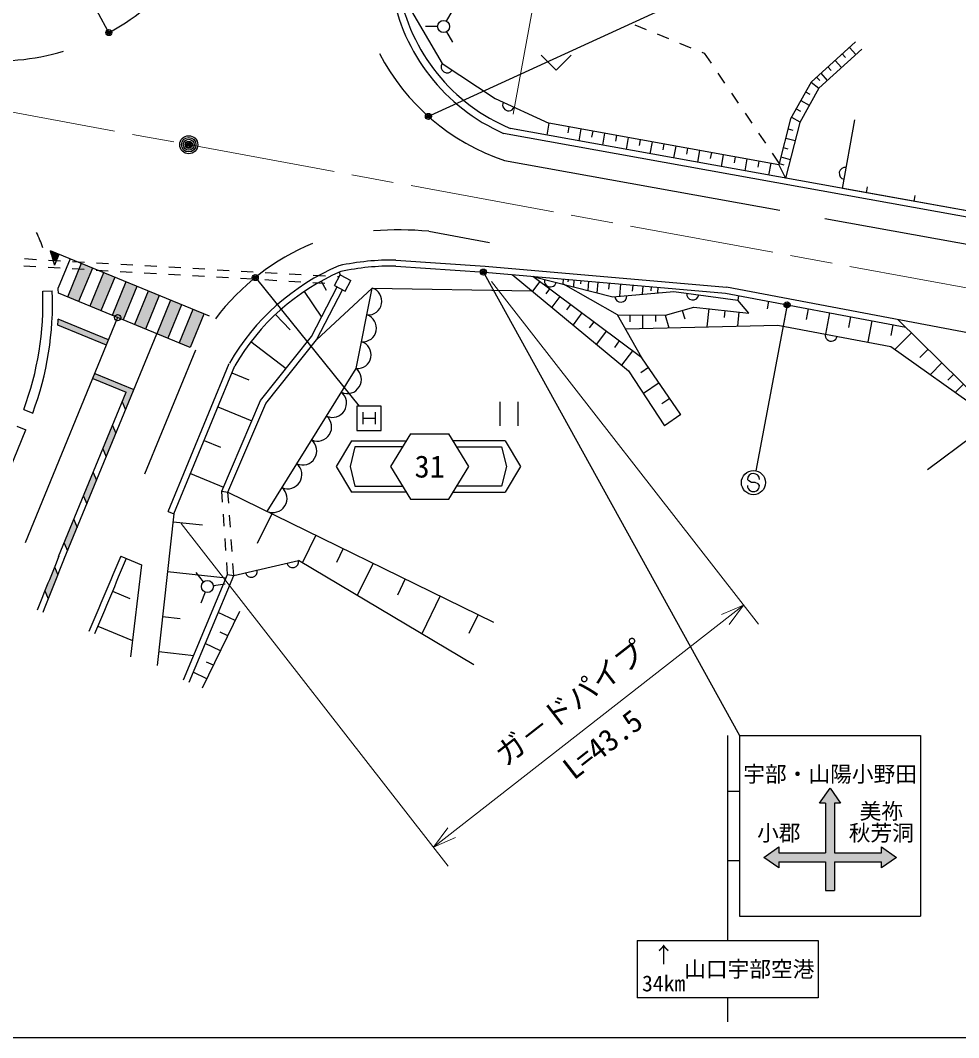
# Model space of a CAD drawing. Units: millimetres on the paper. Extents: x 40 to 680, y 20 to 380.
# Drawn here: x 174.1 to 251.9, y 205 to 289.3 of the extents above; entities that cross this region are included whole.
import ezdxf
from ezdxf.enums import TextEntityAlignment as Align

# ---------------------------------------------------------------- set-up
doc = ezdxf.new("R2010")
doc.units = ezdxf.units.MM
doc.header["$PDMODE"] = 32
doc.header["$PDSIZE"] = 0.5
doc.linetypes.add('CHAIN', pattern=[18.5, 12, -1.5, 3.5, -1.5])
for name, color, linetype, lineweight in [('M-BGD', 7, 'Continuous', 25), ('M-BMK', 2, 'CHAIN', 13), ('M-BMK-SRVR', 3, 'Continuous', 25), ('M-STR-HTXT', 7, 'Continuous', 13), ('M-STR-STRC', 7, 'Continuous', 25), ('M-TTL-BAND', 7, 'Continuous', 25)]:
    doc.layers.add(name, color=color, linetype=linetype, lineweight=lineweight)
doc.styles.add('@ＭＳ ゴシック', font='')
doc.styles.add('ＭＳ ゴシック', font='')
doc.styles.get('@ＭＳ ゴシック').set_extended_font_data('@MS Gothic')
doc.styles.get('ＭＳ ゴシック').set_extended_font_data('MS Gothic')

msp = doc.modelspace()

# ---------------------------------------------------------------- hatches: boundary and pattern name
at = {"layer": 'M-BGD'}
for points in [[(176.56, 270.214), (177.265, 269.924), (177.056, 269.417), (176.799, 269.432), (176.723, 269.696), (176.643, 269.959)], [(177.974, 266.389), (178.928, 268.709), (179.115, 269.163), (180.039, 268.783), (178.899, 266.008)], [(179.824, 265.628), (180.964, 268.403), (181.889, 268.023), (180.749, 265.248)], [(182.136, 264.678), (181.673, 264.868), (182.814, 267.642), (183.739, 267.262), (182.598, 264.487)], [(183.523, 264.107), (184.664, 266.882), (185.589, 266.502), (184.448, 263.727)], [(185.373, 263.347), (186.514, 266.121), (187.439, 265.741), (186.298, 262.966)], [(187.223, 262.586), (188.363, 265.361), (189.288, 264.981), (188.148, 262.206)], [(177.174, 264.068), (177.202, 264.533), (177.203, 264.543), (181.375, 262.828), (181.204, 262.412)], [(180.064, 259.637), (180.235, 260.053), (183.472, 258.722), (182.784, 257.05), (182.51, 257.698), (182.838, 258.496)], [(180.905, 253.794), (181.708, 255.746), (181.982, 255.099), (181.179, 253.147)], [(179.3, 249.891), (180.103, 251.843), (180.377, 251.195), (179.575, 249.243)], [(177.695, 245.987), (178.498, 247.939), (178.772, 247.291), (177.97, 245.339)], [(176.11, 242.037), (176.898, 244.022), (177.176, 243.367), (176.387, 241.382)]]:
    msp.add_hatch(color=256, dxfattribs=at).paths.add_polyline_path(points)
at = {"layer": 'M-STR-STRC'}
msp.add_hatch(color=256, dxfattribs=at).paths.add_polyline_path([(236.962, 220.817), (236.962, 220.317), (240.837, 220.317), (240.837, 224.442), (240.337, 224.442), (241.212, 225.692), (242.087, 224.442), (241.587, 224.442), (241.587, 220.317), (245.462, 220.317), (245.462, 220.817), (246.712, 219.942), (245.462, 219.067), (245.462, 219.567), (241.587, 219.567), (241.587, 217.192), (240.837, 217.192), (240.837, 219.567), (236.962, 219.567), (236.962, 219.067), (235.712, 219.942)])

# ---------------------------------------------------------------- linework, layer by layer
at = {"layer": 'M-BGD'}
for p, q in [((205.469, 291.846), (209.044, 285.744)), ((209.414, 289.248), (209.914, 290.114)), ((208.664, 288.815), (207.664, 288.815)), ((209.414, 288.382), (209.914, 287.516)), ((225.03, 288.95), (225.955, 288.57)), ((226.88, 288.191), (227.805, 287.811)), ((228.731, 287.432), (229.656, 287.052)), ((243.32, 287.53), (239.63, 284.21)), ((243.855, 286.936), (240.265, 283.705)), ((243.348, 286.48), (242.813, 287.074)), ((217.248, 286.436), (218.498, 285.186)), ((219.748, 286.436), (218.498, 285.186)), ((230.581, 286.673), (230.782, 286.59)), ((230.782, 286.59), (231.345, 285.763)), ((241.624, 286.004), (242.159, 285.409)), ((242.218, 286.539), (242.486, 286.242)), ((209.044, 285.744), (213.439, 282.837)), ((241.029, 285.469), (241.297, 285.171)), ((231.907, 284.936), (232.469, 284.109)), ((239.63, 284.21), (237.939, 281.166)), ((239.63, 284.21), (240.265, 283.705)), ((240.086, 284.62), (240.354, 284.323)), ((240.435, 284.934), (240.97, 284.339)), ((240.265, 283.705), (238.689, 280.868)), ((239.173, 283.387), (239.523, 283.193)), ((213.439, 282.837), (217.893, 280.799)), ((233.031, 283.282), (233.594, 282.455)), ((238.785, 282.688), (239.484, 282.299)), ((238.396, 281.989), (238.746, 281.794)), ((217.893, 280.799), (217.715, 279.815)), ((236.972, 277.352), (217.893, 280.799)), ((234.156, 281.629), (234.718, 280.802)), ((237.939, 281.166), (236.972, 277.352)), ((238.689, 280.868), (237.515, 276.238)), ((238.008, 281.289), (238.707, 280.901)), ((242.242, 275.384), (243.269, 281.069)), ((275.637, 268.843), (214.13, 279.954)), ((275.726, 269.335), (214.713, 280.357)), ((219.56, 280.498), (219.471, 280.006)), ((220.544, 280.32), (220.366, 279.336)), ((221.528, 280.142), (221.439, 279.65)), ((222.512, 279.964), (222.334, 278.98)), ((235.281, 279.975), (235.843, 279.148)), ((237.726, 280.324), (238.114, 280.226)), ((223.496, 279.787), (223.407, 279.295)), ((224.48, 279.609), (224.302, 278.625)), ((225.464, 279.431), (225.375, 278.939)), ((226.448, 279.253), (226.271, 278.269)), ((237.529, 279.549), (238.305, 279.352)), ((227.432, 279.075), (227.344, 278.583)), ((228.416, 278.898), (228.239, 277.914)), ((229.401, 278.72), (229.312, 278.228)), ((230.385, 278.542), (230.207, 277.558)), ((231.369, 278.364), (231.28, 277.872)), ((236.405, 278.321), (236.968, 277.494)), ((237.332, 278.773), (237.72, 278.675)), ((214.225, 277.702), (237.035, 273.581)), ((232.353, 278.187), (232.175, 277.202)), ((233.337, 278.009), (233.248, 277.517)), ((234.321, 277.831), (234.143, 276.847)), ((235.305, 277.653), (235.216, 277.161)), ((236.289, 277.475), (236.111, 276.491)), ((236.997, 277.451), (237.385, 277.352)), ((237.136, 277.998), (237.911, 277.801)), ((236.972, 277.352), (237.515, 276.238)), ((275.726, 269.335), (242.242, 275.384)), ((244.236, 275.024), (244.325, 275.516)), ((248.172, 274.313), (248.261, 274.805)), ((240.778, 272.905), (275.237, 266.679)), ((207.934, 271.843), (212.976, 270.916)), ((189.751, 264.791), (176.56, 270.214)), ((177.265, 269.924), (176.902, 269.041)), ((174.4, 269.569), (175.399, 269.512)), ((176.397, 269.455), (177.395, 269.398)), ((178.19, 269.544), (177.207, 267.153)), ((179.115, 269.163), (177.974, 266.389)), ((178.394, 269.341), (179.392, 269.284)), ((180.391, 269.227), (181.389, 269.169)), ((182.387, 269.112), (183.386, 269.055)), ((184.384, 268.998), (185.382, 268.941)), ((205.215, 269.456), (212.614, 268.949)), ((174.365, 268.97), (175.363, 268.913)), ((176.361, 268.856), (177.36, 268.799)), ((178.358, 268.742), (179.357, 268.685)), ((180.039, 268.783), (178.899, 266.008)), ((180.964, 268.403), (179.824, 265.628)), ((180.355, 268.628), (181.353, 268.57)), ((182.352, 268.513), (183.35, 268.456)), ((184.348, 268.399), (185.347, 268.342)), ((186.345, 268.285), (187.344, 268.228)), ((186.381, 268.884), (187.379, 268.827)), ((188.342, 268.171), (189.34, 268.114)), ((188.378, 268.77), (189.376, 268.713)), ((190.374, 268.656), (191.373, 268.599)), ((192.371, 268.542), (193.369, 268.485)), ((194.368, 268.428), (195.366, 268.37)), ((196.364, 268.313), (197.363, 268.256)), ((198.361, 268.199), (199.36, 268.142)), ((200.125, 267.341), (200.585, 268.229)), ((200.491, 268.442), (200.585, 268.229)), ((200.585, 268.229), (201.473, 267.769)), ((205.196, 268.956), (212.575, 268.45)), ((212.575, 268.45), (232.55, 266.706)), ((212.614, 268.949), (232.619, 267.202)), ((214.858, 268.251), (224.485, 260.284)), ((181.889, 268.023), (180.749, 265.248)), ((182.814, 267.642), (181.673, 264.868)), ((190.339, 268.057), (191.337, 268)), ((192.335, 267.943), (193.334, 267.886)), ((194.332, 267.829), (195.33, 267.772)), ((196.329, 267.714), (197.327, 267.657)), ((198.326, 267.6), (199.324, 267.543)), ((199.016, 267.707), (199.424, 266.97)), ((200.125, 267.341), (201.013, 266.881)), ((200.358, 268.085), (200.507, 268.077)), ((201.013, 266.881), (201.473, 267.769)), ((217.136, 267.677), (216.531, 266.866)), ((225.603, 261.354), (216.567, 268.101)), ((216.567, 268.101), (223.21, 266.403)), ((219.078, 267.882), (219.041, 267.469)), ((223.576, 264.913), (219.093, 267.456)), ((219.491, 267.846), (219.473, 267.64)), ((219.972, 267.804), (219.923, 267.244)), ((220.533, 267.755), (220.508, 267.475)), ((221.186, 267.698), (221.119, 266.938)), ((221.946, 267.632), (221.869, 266.746)), ((222.887, 267.55), (222.843, 267.041)), ((223.828, 267.467), (223.739, 266.451)), ((224.845, 267.379), (224.8, 266.87)), ((225.68, 267.306), (225.62, 266.619)), ((175.918, 266.874), (176.717, 266.905)), ((188.148, 262.206), (177.225, 266.697)), ((183.739, 267.262), (182.598, 264.487)), ((184.664, 266.882), (183.523, 264.107)), ((185.589, 266.502), (184.448, 263.727)), ((197.61, 266.846), (199.047, 264.717)), ((198.21, 263.104), (200.347, 267.226)), ((198.632, 262.83), (203.253, 267.122)), ((198.632, 262.83), (200.791, 266.996)), ((201.927, 260.463), (203.253, 267.122)), ((203.253, 267.122), (216.491, 266.899)), ((217.947, 267.071), (217.644, 266.666)), ((223.21, 266.403), (228.252, 266.855)), ((226.367, 267.246), (226.337, 266.903)), ((226.931, 267.197), (226.89, 266.733)), ((228.252, 266.855), (233.556, 266.14)), ((232.55, 266.706), (247.506, 263.878)), ((273.948, 259.392), (232.619, 267.203)), ((233.625, 266.503), (233.556, 266.14)), ((186.514, 266.121), (185.373, 263.347)), ((187.439, 265.741), (186.298, 262.966)), ((218.798, 266.436), (218.13, 265.542)), ((219.691, 265.769), (219.358, 265.322)), ((234.461, 265.063), (233.556, 266.14)), ((236.113, 266.032), (235.993, 265.398)), ((188.363, 265.361), (187.223, 262.586)), ((189.288, 264.981), (188.148, 262.206)), ((195.233, 264.948), (196.436, 263.668)), ((220.629, 265.068), (219.894, 264.083)), ((225.603, 261.354), (223.576, 264.913)), ((223.576, 264.913), (227.569, 264.888)), ((224.613, 264.907), (224.609, 264.334)), ((225.651, 264.9), (225.644, 263.787)), ((226.73, 264.894), (226.727, 264.354)), ((227.545, 264.882), (227.844, 263.842)), ((227.569, 264.888), (229.908, 265.56)), ((228.951, 265.285), (229.153, 264.583)), ((229.908, 265.56), (234.461, 265.063)), ((231.16, 265.424), (230.996, 263.921)), ((232.484, 265.279), (232.42, 264.695)), ((233.651, 265.151), (233.524, 263.984)), ((239.401, 265.411), (239.235, 264.532)), ((241.157, 265.078), (240.825, 263.323)), ((182.136, 264.678), (174.461, 246.01)), ((181.204, 262.412), (177.174, 264.068)), ((181.375, 262.828), (177.203, 264.543)), ((221.614, 264.333), (221.247, 263.84)), ((224.237, 263.752), (236.874, 264.068)), ((236.874, 264.068), (246.259, 262.298)), ((242.913, 264.747), (242.747, 263.869)), ((244.668, 264.415), (244.336, 262.661)), ((246.422, 264.083), (246.256, 263.206)), ((257.666, 253.837), (246.866, 264.51)), ((177.698, 244.679), (185.373, 263.347)), ((193.983, 257.815), (198.21, 263.104)), ((222.648, 263.561), (221.838, 262.475)), ((247.957, 263.432), (246.597, 262.056)), ((193.192, 262.691), (196.098, 260.461)), ((194.416, 257.556), (198.632, 262.83)), ((223.734, 262.75), (223.329, 262.207)), ((246.259, 262.298), (256.53, 254.959)), ((184.388, 251.747), (188.61, 262.016)), ((224.82, 261.939), (223.928, 260.745)), ((249.333, 262.072), (248.653, 261.384)), ((186.337, 248.598), (191.385, 260.875)), ((186.8, 248.408), (191.847, 260.685)), ((226.152, 260.555), (225.516, 260.118)), ((228.813, 256.686), (225.603, 261.354)), ((250.488, 260.931), (249.53, 259.961)), ((180.235, 260.053), (183.472, 258.722)), ((191.605, 260.096), (193.012, 259.517)), ((194.527, 248.622), (201.927, 260.463)), ((224.485, 260.284), (227.476, 255.718)), ((251.458, 259.972), (250.978, 259.488)), ((180.064, 259.637), (182.838, 258.496)), ((227.027, 259.283), (225.727, 258.389)), ((252.272, 259.168), (251.596, 258.484)), ((177.236, 244.869), (182.838, 258.496)), ((182.51, 257.698), (182.784, 257.05)), ((190.448, 257.282), (193.262, 256.125)), ((190.773, 250.293), (193.983, 257.815)), ((191.281, 250.208), (194.416, 257.556)), ((213.818, 257.715), (213.818, 255.715)), ((215.318, 257.715), (215.318, 255.715)), ((227.922, 257.982), (227.257, 257.525)), ((174.354, 257.059), (175.094, 256.755)), ((228.836, 256.653), (227.476, 255.718)), ((173.784, 255.671), (174.524, 255.367)), ((181.708, 255.746), (181.982, 255.099)), ((171.217, 247.323), (174.524, 255.367)), ((253.063, 254.876), (249.293, 252.055)), ((189.306, 254.505), (190.677, 253.941)), ((180.905, 253.794), (181.179, 253.147)), ((180.103, 251.843), (180.377, 251.195)), ((188.18, 251.764), (190.92, 250.637)), ((179.3, 249.891), (179.575, 249.243)), ((190.773, 250.293), (191.281, 250.208)), ((190.837, 249.379), (190.773, 250.293)), ((191.281, 250.208), (213.299, 239.452)), ((191.344, 249.295), (191.281, 250.208)), ((178.498, 247.939), (178.772, 247.291)), ((186.8, 248.408), (185.42, 235.835)), ((186.337, 248.598), (186.8, 248.408)), ((190.976, 247.384), (190.906, 248.382)), ((191.483, 247.3), (191.413, 248.298)), ((194.924, 248.428), (193.717, 245.956)), ((186.729, 247.76), (189.158, 247.494)), ((191.115, 245.389), (191.045, 246.386)), ((191.622, 245.305), (191.552, 246.303)), ((198.568, 246.648), (197.455, 244.371)), ((177.695, 245.987), (177.97, 245.339)), ((200.845, 245.536), (200.289, 244.397)), ((182.389, 244.912), (184.119, 244.201)), ((191.76, 243.31), (197.134, 244.563)), ((211.675, 235.894), (197.134, 244.563)), ((176.898, 244.022), (177.176, 243.367)), ((184.119, 244.201), (183.214, 236.574)), ((191.253, 243.394), (191.184, 244.391)), ((191.76, 243.31), (191.691, 244.307)), ((203.313, 244.33), (202.007, 241.657)), ((186.277, 243.646), (191.136, 243.113)), ((187.596, 234.666), (191.253, 243.394)), ((188.057, 234.473), (191.76, 243.31)), ((189.264, 242.789), (188.637, 243.568)), ((191.253, 243.394), (191.76, 243.31)), ((205.986, 243.025), (205.333, 241.688)), ((176.11, 242.037), (176.387, 241.382)), ((190.072, 242.476), (191.06, 242.629)), ((181.705, 241.998), (183.144, 241.392)), ((189.397, 241.933), (189.036, 241)), ((208.882, 241.61), (207.349, 238.473)), ((189.167, 234.008), (192.257, 240.342)), ((185.866, 239.897), (187.313, 239.738)), ((191.877, 239.564), (190.477, 240.247)), ((212.019, 240.078), (211.253, 238.509)), ((180.493, 239.118), (183.372, 237.906)), ((191.264, 238.308), (190.636, 238.614)), ((185.549, 237.003), (188.442, 236.685)), ((190.651, 237.051), (189.395, 237.664)), ((190.071, 235.862), (189.509, 236.136)), ((189.523, 234.737), (188.398, 235.286))]:
    msp.add_line(p, q, dxfattribs=at)
for centre in [(209.164, 288.815), (189.577, 242.399)]:
    msp.add_circle(centre, 0.5, dxfattribs=at)
for centre, radius, start, end in [((172.128, 305.488), 19.524, 298.81356, 321.47511), ((220.601, 294.558), 15.973, 189.9107, 246.10256), ((220.601, 294.558), 15.373, 190.15956, 247.48179), ((172.128, 305.488), 19.524, 263.77524, 286.44469), ((220.032, 295.017), 18.264, 207.55313, 251.45857), ((209.461, 285.468), 0.5, 146.51642, 326.51642), ((214.558, 282.325), 0.5, 155.41181, 335.41181), ((242.469, 276.64), 0.5, 79.75961, 259.75961), ((161.618, 265.222), 15.254, 20.11311, 25.3224), ((205.513, 244.522), 27.428, 84.93754, 94.51216), ((205.742, 252.916), 19.399, 112.54687, 143.0135), ((161.618, 265.222), 15.754, 14.0279, 18.47037), ((208.156, 251.206), 19.364, 113.32538, 149.93583), ((205.009, 247.475), 21.982, 89.46187, 101.86555), ((208.156, 251.206), 18.864, 113.47767, 149.8341), ((205.009, 247.475), 21.482, 89.50104, 101.73162), ((218.02, 267.73), 0.5, 165.66052, 345.66052), ((150.586, 265.892), 25.351, 339.61307, 2.22102), ((150.586, 265.892), 26.151, 339.55348, 2.22102), ((150.586, 265.892), 26.651, 1.73052, 2.7118), ((202.903, 266.038), 1.139, 265.37308, 72.09952), ((223.851, 266.461), 0.5, 185.1199, 5.1199), ((229.819, 266.644), 0.5, 172.32811, 352.32811), ((202.461, 263.818), 1.139, 265.37308, 72.09952), ((150.586, 265.892), 26.651, 356.07669, 357.0995), ((241.296, 263.234), 0.5, 169.3208, 349.3208), ((202.019, 261.598), 1.139, 265.37308, 72.09952), ((201.172, 259.563), 1.175, 245.99636, 49.99305), ((199.938, 257.589), 1.175, 245.99636, 49.99305), ((198.705, 255.616), 1.175, 245.99636, 49.99305), ((197.472, 253.642), 1.175, 245.99636, 49.99305), ((196.238, 251.669), 1.175, 245.99636, 49.99305), ((195.005, 249.696), 1.175, 245.99636, 49.99305), ((2032.278, -494.609), 1997, 158.2653, 158.40309), ((2032.278, -494.609), 1996.5, 158.2653, 158.40309), ((2138.805, -582.333), 2124.123, 157.07954, 157.26274), ((2138.805, -582.333), 2123.623, 157.07941, 157.26274), ((196.647, 244.449), 0.5, 193.1231, 13.1231), ((193.221, 243.65), 0.5, 193.1231, 13.1231)]:
    msp.add_arc(centre, radius, start, end, dxfattribs=at)
msp.add_point((182.136, 264.678), dxfattribs=at)
at = {"layer": 'M-BMK'}
msp.add_line((170.081, 282.316), (266.955, 264.492), dxfattribs=at)
at = {"layer": 'M-BMK-SRVR'}
for radius in [0.75, 0.6, 0.45, 0.3, 0.15, 0.1]:
    msp.add_circle((188.03, 279.013), radius, dxfattribs=at)
msp.add_point((188.03, 279.013), dxfattribs=at)
at = {"layer": 'M-STR-HTXT'}
for p, q in [((214.93, 281.537), (221.445, 316.943)), ((213.138, 267.665), (235.266, 239.269)), ((187.414, 247.619), (209.543, 219.223)), ((208.313, 220.8), (234.037, 240.847)), ((234.037, 240.847), (232.195, 240.067)), ((232.831, 239.251), (234.037, 240.847)), ((209.519, 222.396), (208.313, 220.8)), ((208.313, 220.8), (210.155, 221.58))]:
    msp.add_line(p, q, dxfattribs=at)
at = {"layer": 'M-STR-STRC'}
for p, q in [((181.335, 288.441), (166.589, 315.743)), ((208.041, 281.424), (236.552, 294.497)), ((212.539, 268.326), (233.712, 230.057)), ((193.64, 267.884), (202.168, 257.337)), ((237.616, 265.595), (235.043, 251.987)), ((237.616, 265.595), (237.311, 263.985)), ((201.977, 257.337), (201.977, 255.337)), ((203.977, 257.337), (201.977, 257.337)), ((203.977, 255.337), (203.977, 257.337)), ((202.477, 256.837), (202.477, 255.837)), ((203.477, 256.837), (203.477, 255.837)), ((202.477, 256.337), (203.477, 256.337)), ((201.977, 255.337), (203.977, 255.337)), ((206.422, 255.041), (204.764, 252.341)), ((206.422, 255.041), (209.585, 255.041)), ((211.244, 252.341), (209.585, 255.041)), ((201.53, 254.472), (200.242, 252.341)), ((201.812, 253.972), (201.41, 252.341)), ((201.53, 254.472), (206.072, 254.472)), ((205.765, 253.972), (201.812, 253.972)), ((214.259, 254.472), (209.935, 254.472)), ((210.242, 253.972), (213.977, 253.972)), ((213.977, 253.972), (214.379, 252.341)), ((214.259, 254.472), (215.548, 252.341)), ((200.242, 252.341), (201.53, 250.211)), ((201.41, 252.341), (201.812, 250.711)), ((204.764, 252.341), (206.422, 249.641)), ((209.585, 249.641), (211.244, 252.341)), ((214.379, 252.341), (213.977, 250.711)), ((215.548, 252.341), (214.259, 250.211)), ((201.812, 250.711), (205.765, 250.711)), ((213.977, 250.711), (210.242, 250.711)), ((234.462, 251.144), (234.362, 251.262)), ((234.707, 251.005), (234.462, 251.144)), ((235.007, 251.003), (234.707, 251.005)), ((235.252, 250.891), (235.007, 251.003)), ((235.358, 250.755), (235.252, 250.891)), ((206.072, 250.211), (201.53, 250.211)), ((206.422, 249.641), (209.585, 249.641)), ((209.935, 250.211), (214.259, 250.211)), ((232.712, 230.057), (232.712, 213.057)), ((233.712, 230.057), (233.712, 215.057)), ((233.712, 230.057), (248.712, 230.057)), ((248.712, 230.057), (248.712, 215.057)), ((232.712, 225.432), (233.712, 225.432)), ((240.337, 224.442), (241.212, 225.692)), ((241.212, 225.692), (242.087, 224.442)), ((240.837, 224.442), (240.337, 224.442)), ((240.837, 224.442), (240.837, 220.317)), ((242.087, 224.442), (241.587, 224.442)), ((241.587, 224.442), (241.587, 220.317)), ((235.712, 219.942), (236.962, 220.817)), ((236.962, 220.817), (236.962, 220.317)), ((236.962, 220.317), (240.837, 220.317)), ((241.587, 220.317), (245.462, 220.317)), ((245.462, 220.817), (246.712, 219.942)), ((245.462, 220.317), (245.462, 220.817)), ((232.712, 219.682), (233.712, 219.682)), ((236.962, 219.067), (235.712, 219.942)), ((236.962, 219.567), (236.962, 219.067)), ((236.962, 219.567), (240.837, 219.567)), ((240.837, 219.567), (240.837, 217.192)), ((241.587, 219.567), (241.587, 217.192)), ((241.587, 219.567), (245.462, 219.567)), ((246.712, 219.942), (245.462, 219.067)), ((245.462, 219.067), (245.462, 219.567)), ((240.837, 217.192), (241.587, 217.192)), ((233.712, 215.057), (248.712, 215.057)), ((225.212, 213.057), (240.212, 213.057)), ((225.212, 213.057), (225.212, 208.307)), ((240.212, 213.057), (240.212, 208.307)), ((240.212, 208.307), (225.212, 208.307)), ((232.712, 208.307), (232.712, 206.307))]:
    msp.add_line(p, q, dxfattribs=at)
for centre, radius in [((181.406, 288.309), 0.15), ((181.406, 288.309), 0.12), ((181.406, 288.309), 0.09), ((181.406, 288.309), 0.06), ((181.406, 288.309), 0.03), ((207.905, 281.362), 0.15), ((207.905, 281.362), 0.12), ((207.905, 281.362), 0.09), ((207.905, 281.362), 0.06), ((207.905, 281.362), 0.03), ((193.546, 268.001), 0.15), ((212.466, 268.458), 0.15), ((212.466, 268.458), 0.12), ((212.466, 268.458), 0.09), ((212.466, 268.458), 0.06), ((212.466, 268.458), 0.03), ((193.546, 268.001), 0.12), ((193.546, 268.001), 0.09), ((193.546, 268.001), 0.06), ((193.546, 268.001), 0.03), ((237.644, 265.743), 0.15), ((237.644, 265.743), 0.12), ((237.644, 265.743), 0.09), ((237.644, 265.743), 0.06), ((237.644, 265.743), 0.03), ((234.857, 251.004), 1)]:
    msp.add_circle(centre, radius, dxfattribs=at)
for centre, start, end in [((234.862, 251.259), 359.55488, 179.55488), ((234.858, 250.759), 179.55488, 359.55488)]:
    msp.add_arc(centre, 0.5, start, end, dxfattribs=at)
for p in [(181.406, 288.309), (207.905, 281.362), (193.546, 268.001), (212.466, 268.458), (237.644, 265.743)]:
    msp.add_point(p, dxfattribs=at)
at = {"layer": 'M-TTL-BAND'}
msp.add_line((40, 205), (579, 205), dxfattribs=at)

# ---------------------------------------------------------------- texts
at = {"layer": 'M-STR-HTXT', "style": 'ＭＳ ゴシック'}
msp.add_text('ガ－ドパイプ', height=1.833, rotation=37.929, dxfattribs=at).set_placement((220.561, 231.612), align=Align.BOTTOM_CENTER)
at = {"layer": 'M-STR-HTXT', "style": '@ＭＳ ゴシック'}
msp.add_text('L=43.5', height=1.833, rotation=37.929, dxfattribs=at).set_placement((221.79, 230.035), align=Align.TOP_CENTER)
at = {"layer": 'M-STR-STRC', "style": 'ＭＳ ゴシック'}
for s, height, p in [('31', 1.833, (208.004, 252.341)), ('↑', 1.32, (227.412, 211.87)), ('山口宇部空港', 1.32, (234.512, 210.682)), ('34km', 1.32, (227.412, 209.495))]:
    msp.add_text(s, height=height, dxfattribs=at).set_placement(p, align=Align.MIDDLE_CENTER)
for s, p in [('宇部・山陽小野田', (241.212, 225.792)), ('小郡', (236.962, 220.917)), ('秋芳洞', (245.462, 220.917))]:
    msp.add_text(s, height=1.32, dxfattribs=at).set_placement(p, align=Align.BOTTOM_CENTER)
msp.add_text('美祢', height=1.32, dxfattribs=at).set_placement((243.662, 222.717), align=Align.BOTTOM_LEFT)

doc.saveas('drawing.dxf')
